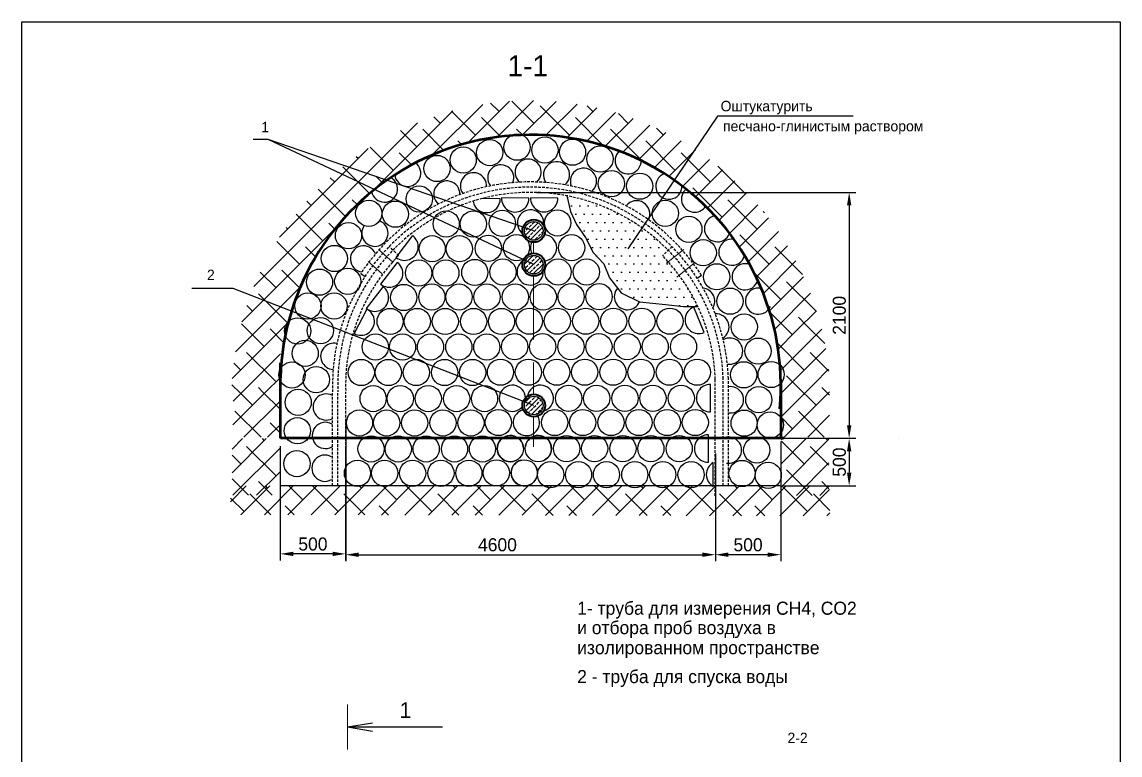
# Model space of a CAD drawing. Header units: millimetres. Extents: x 220 to 847, y -60 to 585.
# Drawn here: x 636.3 to 846.3, y 115 to 255.1 of the extents above; entities that cross this region are included whole.
import ezdxf

# ---------------------------------------------------------------- set-up
doc = ezdxf.new("R2010")
doc.units = ezdxf.units.MM
doc.linetypes.add('DASHED', pattern=[0.75, 0.5, -0.25])
doc.dimstyles.new('ISO-25', dxfattribs={"dimtxt": 2.5, "dimasz": 2.5, "dimexe": 1.25, "dimexo": 0.625, "dimtad": 1, "dimtxsty": 'Standard', "dimcen": 2.5, "dimadec": 0, "dimazin": 0, "dimtfac": 1, "dimtmove": 0, "dimatfit": 3, "dimfxl": 0, "dimarcsym": 0})
pattern_1 = [(45, (292.0294, 0), (-2.245064, 2.245064), []), (135, (292.0294, 0), (-6.735192, 2.245064), [7.9375, -4.7625])]
pattern_2 = [(45, (292.0294, 0), (-0.8838835, 0.8838835), []), (45, (292.9119, 0), (-0.8838835, 0.8838835), [0.6, -0.25])]

# ---------------------------------------------------------------- blocks, each defined once
blk = doc.blocks.new('*D46')
at = {"color": 0, "lineweight": -2}
for p, q in [((698.25, 179.01), (698.25, 152.04)), ((768.94, 172.66), (768.94, 152.04)), ((700.75, 153.29), (766.44, 153.29))]:
    blk.add_line(p, q, dxfattribs=at)
at = {"color": 0}
for points in [[(700.75, 153.71), (700.75, 152.87), (698.25, 153.29)], [(766.44, 153.71), (766.44, 152.87), (768.94, 153.29)]]:
    blk.add_solid(points, dxfattribs=at)
at = {"layer": 'Defpoints', "color": 0}
for p in [(698.25, 179.63), (768.94, 173.28), (768.94, 153.29)]:
    blk.add_point(p, dxfattribs=at)
at = {"color": 0, "insert": (727.27, 155.17), "char_height": 2.5, "attachment_point": 5}
blk.add_mtext('4600', dxfattribs=at)
blk = doc.blocks.new('*D47')
at = {"color": 0, "lineweight": -2}
for p, q in [((734.78, 222.54), (795.78, 222.54)), ((794.53, 220.04), (794.53, 178.04)), ((769.56, 175.54), (795.78, 175.54))]:
    blk.add_line(p, q, dxfattribs=at)
at = {"color": 0}
for points in [[(794.12, 220.04), (794.95, 220.04), (794.53, 222.54)], [(794.12, 178.04), (794.95, 178.04), (794.53, 175.54)]]:
    blk.add_solid(points, dxfattribs=at)
at = {"layer": 'Defpoints', "color": 0}
for p in [(734.15, 222.54), (768.94, 175.54), (794.53, 175.54)]:
    blk.add_point(p, dxfattribs=at)
at = {"color": 0, "insert": (792.66, 199.04), "char_height": 2.5, "attachment_point": 5, "rotation": 90}
blk.add_mtext('2100', dxfattribs=at)
blk = doc.blocks.new('*D52')
at = {"color": 0, "lineweight": -2}
for p, q in [((782.07, 175.54), (795.78, 175.54)), ((794.53, 173.04), (794.53, 168.94)), ((782.06, 166.44), (795.78, 166.44))]:
    blk.add_line(p, q, dxfattribs=at)
at = {"color": 0}
for points in [[(794.12, 173.04), (794.95, 173.04), (794.53, 175.54)], [(794.12, 168.94), (794.95, 168.94), (794.53, 166.44)]]:
    blk.add_solid(points, dxfattribs=at)
at = {"layer": 'Defpoints', "color": 0}
for p in [(781.45, 175.54), (781.44, 166.44), (794.53, 166.44)]:
    blk.add_point(p, dxfattribs=at)
at = {"color": 0, "insert": (792.66, 170.99), "char_height": 2.5, "attachment_point": 5, "rotation": 90}
blk.add_mtext('500', dxfattribs=at)
blk = doc.blocks.new('*D53')
at = {"color": 0, "lineweight": -2}
for p, q in [((781.46, 174.91), (781.46, 152.04)), ((768.94, 170.49), (768.94, 152.04)), ((778.96, 153.29), (771.44, 153.29))]:
    blk.add_line(p, q, dxfattribs=at)
at = {"color": 0}
for points in [[(771.44, 153.71), (771.44, 152.87), (768.94, 153.29)], [(778.96, 153.71), (778.96, 152.87), (781.46, 153.29)]]:
    blk.add_solid(points, dxfattribs=at)
at = {"layer": 'Defpoints', "color": 0}
for p in [(781.46, 175.54), (768.94, 171.12), (768.94, 153.29)]:
    blk.add_point(p, dxfattribs=at)
at = {"color": 0, "insert": (775.2, 155.17), "char_height": 2.5, "attachment_point": 5}
blk.add_mtext('500', dxfattribs=at)
blk = doc.blocks.new('*D54')
at = {"color": 0, "lineweight": -2}
for p, q in [((685.73, 174.05), (685.73, 152.2)), ((698.23, 173.92), (698.23, 152.2)), ((695.73, 153.45), (688.23, 153.45))]:
    blk.add_line(p, q, dxfattribs=at)
at = {"color": 0}
for points in [[(688.23, 153.86), (688.23, 153.03), (685.73, 153.45)], [(695.73, 153.86), (695.73, 153.03), (698.23, 153.45)]]:
    blk.add_solid(points, dxfattribs=at)
at = {"layer": 'Defpoints', "color": 0}
for p in [(685.73, 174.67), (698.23, 174.54), (685.73, 153.45)]:
    blk.add_point(p, dxfattribs=at)
at = {"color": 0, "insert": (691.98, 155.32), "char_height": 2.5, "attachment_point": 5}
blk.add_mtext('500', dxfattribs=at)

msp = doc.modelspace()

# ---------------------------------------------------------------- hatches: boundary and pattern name
h = msp.add_hatch()
h.set_pattern_fill('ANSI38', color=256, style=0)
h.set_pattern_definition(pattern_1)
h.paths.add_polyline_path([(702.86, 222.369), (698.741, 228.223, 0.1889044), (677.223, 192.432), (686.209, 192.432, -0.185057)])
h.paths.add_polyline_path([(729.822, 233.391, -0.2220907), (731.941, 233.511, -0.01154), (734.15, 233.537), (734.15, 236.523), (734.15, 240.106, 0.1677167), (698.741, 228.223), (702.86, 222.369, -0.1558404)])
h.paths.add_polyline_path([(734.15, 240.106), (734.15, 233.537, -0.1681458), (763.614, 222.954), (768.223, 228.494, 0.1613085)])
h.paths.add_polyline_path([(768.223, 228.494), (763.614, 222.954, -0.1836076), (780.795, 193.608), (788.629, 198.827, 0.1613595)])
h = msp.add_hatch()
h.set_pattern_fill('DOTS', color=253, style=0)
h.set_pattern_definition([(180, (1168.4884, 150.1149), (-0.79375, 1.5875), [0, -1.5875])])
h.paths.add_polyline_path([(747.627, 208.865), (748.728, 206.198), (750.904, 203.364), (754.413, 201.613), (759.427, 201.112), (762.851, 200.741), (765.587, 200.742, 0.0840321), (758.847, 210.432), (759.918, 211.482, 0.1526515), (740.535, 221.88), (741.25, 218.894), (742.405, 216.394), (744.133, 213.902), (745.584, 211.062)])
h = msp.add_hatch()
h.set_pattern_fill('JIS_STN_2.5', color=256, scale=0.5, style=0)
h.set_pattern_definition(pattern_2)
h.paths.add_polyline_path([(735.985, 215.177, 1), (732.438, 215.177, 1)])
h = msp.add_hatch()
h.set_pattern_fill('JIS_STN_2.5', color=256, scale=0.5, style=0)
h.set_pattern_definition(pattern_2)
h.paths.add_polyline_path([(732.438, 208.726, 1), (735.985, 208.726, 1)])
h = msp.add_hatch()
h.set_pattern_fill('ANSI38', color=256, style=0)
h.set_pattern_definition(pattern_1)
h.paths.add_polyline_path([(788.629, 198.827), (780.795, 193.608, -0.0414645), (781.456, 185.711), (790.76, 186.083, 0.0043687), (790.744, 187.082, 0.0522675)])
h = msp.add_hatch()
h.set_pattern_fill('ANSI38', color=256, style=0)
h.set_pattern_definition(pattern_1)
h.paths.add_polyline_path([(685.751, 192.432), (677.223, 192.432, 0.036246), (676.434, 184.181), (685.748, 184.394, -0.0141227), (685.751, 187.098)])
h = msp.add_hatch()
h.set_pattern_fill('ANSI38', color=256, style=0)
h.set_pattern_definition(pattern_1)
h.paths.add_polyline_path([(790.761, 185.394, 0.0030109), (790.76, 186.083), (781.456, 185.711, -0.0022486), (781.455, 185.28), (781.446, 175.786), (790.761, 175.786)])
h = msp.add_hatch()
h.set_pattern_fill('ANSI38', color=256, style=0)
h.set_pattern_definition(pattern_1)
h.paths.add_polyline_path([(685.625, 184.392), (676.738, 184.188), (676.632, 175.728), (685.625, 175.728)])
h = msp.add_hatch()
h.set_pattern_fill('JIS_STN_2.5', color=256, scale=0.5, style=0)
h.set_pattern_definition(pattern_2)
h.paths.add_polyline_path([(732.438, 181.814, 1), (735.985, 181.814, 1)])
h = msp.add_hatch()
h.set_pattern_fill('ANSI38', color=256, style=0)
h.set_pattern_definition(pattern_1)
h.paths.add_polyline_path([(685.69, 175.471), (676.521, 175.471), (676.521, 164.642), (685.69, 164.642)])
h = msp.add_hatch()
h.set_pattern_fill('ANSI38', color=256, style=0)
h.set_pattern_definition(pattern_1)
h.paths.add_polyline_path([(790.665, 175.442), (781.562, 175.442), (781.562, 164.637), (790.665, 164.637)])
h = msp.add_hatch()
h.set_pattern_fill('ANSI38', color=256, style=0)
h.set_pattern_definition([(45, (292.6647, -9.1014), (-2.245064, 2.245064), []), (135, (292.6647, -9.1014), (-6.735192, 2.245064), [7.9375, -4.7625])])
h.paths.add_polyline_path([(676.222, 166.438), (676.222, 160.933), (790.873, 160.692), (790.794, 166.438)])

# ---------------------------------------------------------------- linework, layer by layer
for p, q in [((636.336, 255.111), (846.336, 255.111)), ((636.336, -59.599), (636.336, 255.111)), ((846.336, 255.111), (846.336, -59.487)), ((683.424, 232.628), (680.532, 232.628)), ((734.212, 215.177), (683.424, 232.628)), ((734.212, 208.726), (683.424, 232.628)), ((727.801, 221.32), (724.343, 221.36)), ((733.276, 221.427), (728.036, 221.489)), ((738.823, 221.463), (733.582, 221.524)), ((740.535, 221.88), (741.25, 218.894)), ((711.055, 214.272), (707.851, 210.124)), ((707.213, 209.227), (708.357, 210.466)), ((708.112, 209.15), (704.908, 205.003)), ((701.118, 207.024), (701.954, 206.475)), ((766.309, 206.653), (765.467, 206.113)), ((676.714, 204.174), (668.823, 204.174)), ((734.212, 181.814), (676.714, 204.174)), ((705.396, 204.523), (702.192, 200.375)), ((702.281, 200.201), (699.864, 195.551)), ((766.806, 195.767), (764.818, 200.617)), ((768.006, 180.593), (768.004, 185.834)), ((767.614, 170.973), (767.612, 176.214)), ((803.923, 175.539), (803.923, 175.539)), ((803.923, 175.539), (803.923, 175.539)), ((768.55, 166.324), (768.548, 170.894)), ((781.44, 166.438), (685.727, 166.438)), ((698.567, 120.368), (703.343, 121.156)), ((698.567, 120.368), (703.343, 119.581)), ((698.567, 120.368), (716.785, 120.368))]:
    msp.add_line(p, q)
at = {"color": 22}
for p, q in [((741.25, 218.894), (742.405, 216.394)), ((742.405, 216.394), (744.133, 213.902)), ((744.133, 213.902), (745.584, 211.062)), ((745.584, 211.062), (747.627, 208.865)), ((747.627, 208.865), (748.728, 206.198)), ((748.728, 206.198), (750.904, 203.364)), ((750.904, 203.364), (754.413, 201.613)), ((754.413, 201.613), (759.427, 201.112)), ((759.427, 201.112), (762.851, 200.741)), ((762.851, 200.741), (765.587, 200.742))]:
    msp.add_line(p, q, dxfattribs=at)
at = {"linetype": 'DASHED'}
for p, q in [((708.357, 210.466), (706.582, 212.21)), ((760.632, 212.182), (758.847, 210.432)), ((768.935, 164.529), (768.935, 186.941)), ((770.435, 166.438), (770.435, 186.941)), ((771.435, 166.438), (771.435, 186.941)), ((695.751, 166.438), (695.751, 184.414)), ((696.751, 166.438), (696.751, 184.414)), ((698.251, 164.529), (698.251, 184.414))]:
    msp.add_line(p, q, dxfattribs=at)
at = {"lineweight": 5}
for p, q in [((734.15, 210.891), (734.15, 213.012)), ((734.15, 194.447), (734.15, 206.56)), ((734.15, 183.98), (734.15, 190.055)), ((734.15, 173.927), (734.15, 179.649)), ((698.567, 116.047), (698.567, 124.69))]:
    msp.add_line(p, q, dxfattribs=at)
at = {"lineweight": 18}
for p, q in [((704.529, 211.639), (707.262, 209.184)), ((762.923, 211.628), (759.61, 208.981)), ((702.54, 209.356), (705.219, 206.949)), ((764.966, 209.058), (761.573, 206.348))]:
    msp.add_line(p, q, dxfattribs=at)
at = {"lineweight": 50}
for p, q in [((685.751, 175.539), (685.751, 189.958)), ((781.455, 185.984), (781.455, 175.539)), ((782.07, 175.539), (685.751, 175.539))]:
    msp.add_line(p, q, dxfattribs=at)
msp.add_lwpolyline([(795.301, 237.14), (769.329, 237.14), (752.213, 211.779)])
for centre, radius in [((731.011, 231.184), 2.507), ((736.344, 230.64), 2.507), ((720.724, 228.737), 2.507), ((725.786, 230.151), 2.507), ((741.633, 230.227), 2.507), ((746.893, 228.931), 2.507), ((715.717, 227.105), 2.507), ((749.054, 224.191), 2.507), ((754.479, 223.723), 2.507), ((712.325, 221.279), 2.507), ((702.66, 218.544), 2.507), ((707.756, 218.379), 2.507), ((759.365, 218.539), 2.507), ((717.47, 216.512), 2.507), ((722.661, 216.512), 2.507), ((728.201, 216.61), 2.507), ((738.777, 216.71), 2.507), ((698.784, 214.278), 2.507), ((734.212, 215.177), 1.774), ((763.879, 215.485), 2.507), ((714.792, 211.763), 2.507), ((719.982, 211.763), 2.507), ((725.522, 211.861), 2.507), ((730.908, 211.961), 2.507), ((741.443, 211.961), 2.507), ((696.084, 209.905), 2.507), ((766.626, 211), 2.507), ((734.212, 208.726), 1.774), ((698.64, 205.536), 2.507), ((712.209, 207.136), 2.507), ((717.4, 207.136), 2.507), ((722.94, 207.234), 2.507), ((728.325, 207.334), 2.507), ((738.861, 207.334), 2.507), ((744.28, 207.334), 2.507), ((769.203, 206.406), 2.507), ((693.241, 205.382), 2.507), ((709.341, 202.45), 2.507), ((714.727, 202.55), 2.507), ((719.917, 202.55), 2.507), ((725.262, 202.55), 2.507), ((730.682, 202.55), 2.507), ((736.027, 202.55), 2.507), ((741.359, 202.607), 2.507), ((746.704, 202.607), 2.507), ((771.752, 201.751), 2.507), ((691.019, 200.834), 2.507), ((696.018, 200.834), 2.507), ((706.748, 197.866), 2.507), ((711.938, 197.866), 2.507), ((717.283, 197.866), 2.507), ((722.703, 197.866), 2.507), ((728.048, 197.866), 2.507), ((733.38, 197.923), 2.507), ((738.725, 197.923), 2.507), ((744.144, 197.923), 2.507), ((749.489, 197.923), 2.507), ((754.909, 197.923), 2.507), ((760.254, 197.923), 2.507), ((689.06, 196.045), 2.507), ((693.404, 196.114), 2.507), ((774.468, 196.826), 2.507), ((703.929, 192.991), 2.507), ((709.12, 192.991), 2.507), ((714.465, 192.991), 2.507), ((719.884, 192.991), 2.507), ((725.229, 192.991), 2.507), ((730.561, 193.048), 2.507), ((735.906, 193.048), 2.507), ((741.325, 193.048), 2.507), ((746.67, 193.048), 2.507), ((752.09, 193.048), 2.507), ((757.435, 193.048), 2.507), ((762.854, 193.048), 2.507), ((690.506, 191.77), 2.507), ((777.103, 192.199), 2.507), ((687.978, 187.65), 2.507), ((692.624, 186.758), 2.507), ((701.219, 188.116), 2.507), ((706.409, 188.116), 2.507), ((711.754, 188.116), 2.507), ((717.173, 188.116), 2.507), ((722.518, 188.116), 2.507), ((727.851, 188.173), 2.507), ((733.196, 188.173), 2.507), ((738.615, 188.173), 2.507), ((743.96, 188.173), 2.507), ((749.379, 188.173), 2.507), ((754.724, 188.173), 2.507), ((760.144, 188.173), 2.507), ((765.489, 188.173), 2.507), ((774.362, 187.666), 2.507), ((779.61, 187.729), 2.507), ((689.169, 182.415), 2.507), ((703.496, 183.132), 2.507), ((708.686, 183.132), 2.507), ((714.031, 183.132), 2.507), ((719.45, 183.132), 2.507), ((724.795, 183.132), 2.507), ((740.892, 183.189), 2.507), ((746.237, 183.189), 2.507), ((751.656, 183.189), 2.507), ((757.001, 183.189), 2.507), ((762.42, 183.189), 2.507), ((777.253, 182.907), 2.507), ((734.212, 181.814), 1.774), ((700.893, 178.484), 2.507), ((706.083, 178.484), 2.507), ((711.428, 178.484), 2.507), ((716.848, 178.484), 2.507), ((722.193, 178.484), 2.507), ((727.459, 178.553), 2.507), ((738.223, 178.553), 2.507), ((743.568, 178.553), 2.507), ((748.987, 178.553), 2.507), ((754.332, 178.553), 2.507), ((759.752, 178.553), 2.507), ((765.097, 178.553), 2.507), ((774.447, 178.432), 2.507), ((689.013, 176.978), 2.507), ((779.442, 178.085), 2.507), ((703.104, 173.512), 2.507), ((708.294, 173.512), 2.507), ((713.639, 173.512), 2.507), ((719.058, 173.512), 2.507), ((724.403, 173.512), 2.507), ((729.736, 173.569), 2.507), ((735.081, 173.569), 2.507), ((740.5, 173.569), 2.507), ((745.845, 173.569), 2.507), ((751.264, 173.569), 2.507), ((756.609, 173.569), 2.507), ((762.028, 173.569), 2.507), ((776.861, 173.287), 2.507), ((688.926, 170.71), 2.507), ((700.501, 168.864), 2.507), ((705.691, 168.864), 2.507), ((711.036, 168.864), 2.507), ((716.456, 168.864), 2.507), ((721.801, 168.864), 2.507), ((727.067, 168.933), 2.507), ((732.412, 168.933), 2.507), ((737.432, 168.586), 2.507), ((742.777, 168.586), 2.507), ((748.122, 168.586), 2.507), ((753.541, 168.586), 2.507), ((758.886, 168.586), 2.507), ((764.305, 168.586), 2.507), ((774.055, 168.812), 2.507), ((779.05, 168.465), 2.507)]:
    msp.add_circle(centre, radius)
at = {"lineweight": 40}
for centre in [(734.212, 215.177), (734.212, 208.726), (734.212, 181.814)]:
    msp.add_circle(centre, 2.166, dxfattribs=at)
at = {"lineweight": 50}
msp.add_arc((733.593, 185.677), 47.863, 354.63482, 178.2991, dxfattribs=at)
for centre, radius, start, end in [((733.133, 226.398), 2.507, 311.52634, 229.76819), ((752.259, 228.592), 2.507, 132.74245, 0.24371), ((710.101, 226.194), 2.507, 187.29991, 52.91218), ((727.908, 225.31), 2.507, 338.58764, 217.73813), ((738.576, 225.909), 2.507, 309.64971, 216.23005), ((743.73, 224.665), 2.507, 309.39391, 201.45827), ((705.672, 223.178), 2.507, 191.78131, 61.55735), ((717.585, 222.22), 2.507, 357.67276, 229.64042), ((722.683, 223.788), 2.507, 356.15134, 215.79871), ((760.039, 223.723), 2.507, 108.83496, 1.55901), ((764.962, 221.256), 2.507, 130.20819, 326.98886), ((725.18, 221.293), 2.621, 189.49382, 0.57806), ((730.655, 221.401), 2.621, 178.07325, 0.57806), ((736.202, 221.436), 2.621, 178.07325, 0.57806), ((753.899, 218.43), 2.507, 333.84263, 142.56181), ((733.586, 216.71), 2.507, 350.7395, 233.64794), ((703.836, 214.735), 2.507, 144.50129, 69.82864), ((769.346, 215.594), 2.507, 101.47956, 338.36401), ((709.499, 212.163), 2.621, 231.06275, 53.56756), ((736.098, 211.961), 2.507, 273.48585, 86.36771), ((701.648, 209.817), 2.507, 23.31978, 262.52551), ((736.098, 211.961), 2.507, 154.40755, 206.02422), ((772.092, 211.11), 2.507, 81.1757, 345.72208), ((706.556, 207.041), 2.621, 231.06275, 53.56756), ((733.516, 207.334), 2.507, 122.48032, 4.3757), ((774.632, 206.406), 2.507, 77.39861, 336.21614), ((703.839, 202.414), 2.621, 231.06275, 53.56756), ((752.123, 202.607), 2.507, 139.16147, 336.60456), ((766.333, 201.751), 2.507, 328.20545, 84.09201), ((777.181, 201.751), 2.507, 77.39861, 336.21614), ((701.123, 197.849), 2.621, 241.29189, 63.7967), ((765.759, 198.17), 2.621, 111.0452, 293.55), ((769.049, 196.826), 2.507, 301.71899, 93.19145), ((695.968, 191.213), 2.507, 75.90967, 267.34985), ((771.684, 192.199), 2.507, 259.77194, 119.66062), ((730.128, 183.189), 2.507, 2.45003, 320.32733), ((735.473, 183.189), 2.507, 284.65131, 170.31916), ((767.948, 183.213), 2.621, 88.77866, 271.28347), ((771.834, 182.907), 2.507, 260.84109, 99.15891), ((694.519, 181.524), 2.507, 60.54711, 299.45289), ((732.804, 178.553), 2.507, 103.72672, 29.57888), ((694.364, 176.087), 2.507, 60.54711, 299.45289), ((729.736, 173.569), 2.507, 2.45003, 320.32733), ((735.081, 173.569), 2.507, 284.65131, 170.31916), ((767.556, 173.593), 2.621, 88.77866, 271.28347), ((771.442, 173.287), 2.507, 260.84109, 99.15891), ((694.276, 169.819), 2.507, 60.54711, 299.45289), ((732.412, 168.933), 2.507, 103.72672, 29.57888), ((769.833, 168.61), 2.621, 119.35442, 240.70771)]:
    msp.add_arc(centre, radius, start, end)
at = {"linetype": 'DASHED'}
for radius, start, end in [(37.863, 1.91239, 181.91239), (38.863, 32.66613, 146.6822), (36.863, 1.91239, 181.91239), (35.363, 1.91239, 44.42801), (35.363, 138.2439, 181.91239)]:
    msp.add_arc((733.593, 185.677), radius, start, end, dxfattribs=at)

# ---------------------------------------------------------------- texts
for s, height, p in [('1-1', 4, (729.212, 244.749)), ('Оштукатурить ', 2, (769.95, 238.036)), ('1', 2, (682.11, 234.036)), ('песчано-глинистым раствором', 2, (770.4, 234.208)), ('2', 2, (671.717, 205.771)), ('1- труба для измерения СН4, СО2', 2.5, (742.518, 141.814)), ('и отбора проб воздуха в', 2.5, (742.518, 138.106)), ('изолированном пространстве', 2.5, (742.518, 134.275)), ('2 - труба для спуска воды', 2.5, (742.518, 128.746)), ('1', 3, (708.549, 122.095)), ('2-2', 2, (782.733, 117.273))]:
    msp.add_text(s, height=height).set_placement(p)

# ---------------------------------------------------------------- dimensions: what is measured, and where the dimension line sits
for base, p1, p2, angle, text, picture, middle in [((794.534, 175.539), (734.15, 222.536), (768.935, 175.539), 90, '2100', '*D47', (792.659, 199.038)), ((685.727, 153.446), (698.232, 174.541), (685.727, 174.67), 180, '500', '*D54', (691.979, 155.321)), ((768.935, 153.291), (781.455, 175.539), (768.935, 171.118), 180, '500', '*D53', (775.195, 155.166)), ((794.534, 166.438), (781.445, 175.539), (781.44, 166.438), 90, '500', '*D52', (792.659, 170.989))]:
    dim = msp.add_linear_dim(base=base, p1=p1, p2=p2, angle=angle, text=text, dimstyle='ISO-25')
    dim.commit()
    dim.dimension.update_dxf_attribs({"geometry": picture, "text_midpoint": middle})
dim = msp.add_linear_dim(base=(768.935, 153.291), p1=(698.251, 179.634), p2=(768.935, 173.284), angle=180, text='4600', dimstyle='ISO-25')
dim.commit()
dim.dimension.update_dxf_attribs({"geometry": '*D46', "text_midpoint": (727.267, 153.291), "dimtype": 160})

doc.saveas('drawing.dxf')
